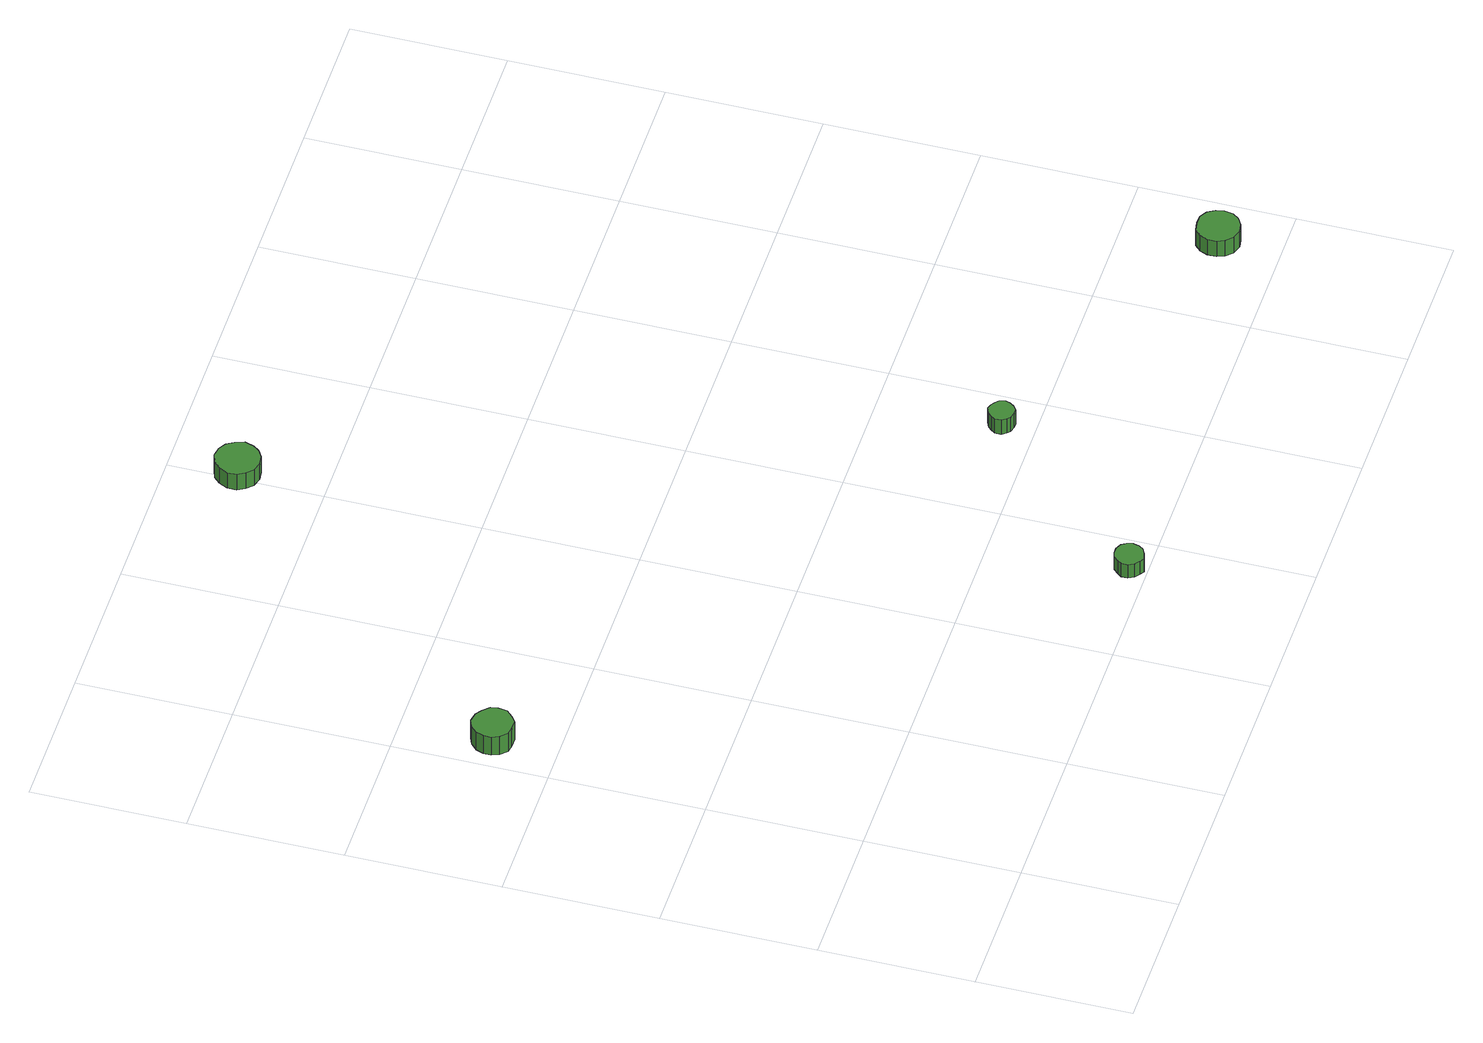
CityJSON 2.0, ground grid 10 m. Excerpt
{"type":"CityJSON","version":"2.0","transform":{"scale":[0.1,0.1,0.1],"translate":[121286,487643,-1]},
"CityObjects":{
"tree1":{"type":"SolitaryVegetationObject","attributes":{"function":"something"},"geometry":[{"type":"MultiSurface","lod":"1","boundaries":[[[0,1,2,3,4,5,6,7,8,9,10,11,12,13,14]],[[15,16,17,18,19,20,21,22,23,24,25,26,27,28,29]],[[0,29,28,1]],[[1,28,27,2]],[[2,27,26,3]],[[3,26,25,4]],[[4,25,24,5]],[[5,24,23,6]],[[6,23,22,7]],[[7,22,21,8]],[[8,21,20,9]],[[9,20,19,10]],[[10,19,18,11]],[[11,18,17,12]],[[12,17,16,13]],[[13,16,15,14]],[[14,15,29,0]]]}]},
"tree2":{"type":"SolitaryVegetationObject","attributes":{"function":"something"},"geometry":[{"type":"MultiSurface","lod":"1","boundaries":[[[30,31,32,33,34,35,36,37,38,39,40,41,42,43,44]],[[45,46,47,48,49,50,51,52,53,54,55,56,57,58,59]],[[30,59,58,31]],[[31,58,57,32]],[[32,57,56,33]],[[33,56,55,34]],[[34,55,54,35]],[[35,54,53,36]],[[36,53,52,37]],[[37,52,51,38]],[[38,51,50,39]],[[39,50,49,40]],[[40,49,48,41]],[[41,48,47,42]],[[42,47,46,43]],[[43,46,45,44]],[[44,45,59,30]]]}]},
"tree3":{"type":"SolitaryVegetationObject","attributes":{"function":"something"},"geometry":[{"type":"MultiSurface","lod":"1","boundaries":[[[60,61,62,63,64,65,66,67,68,69,70,71,72,73,74]],[[75,76,77,78,79,80,81,82,83,84,85,86,87,88,89]],[[60,89,88,61]],[[61,88,87,62]],[[62,87,86,63]],[[63,86,85,64]],[[64,85,84,65]],[[65,84,83,66]],[[66,83,82,67]],[[67,82,81,68]],[[68,81,80,69]],[[69,80,79,70]],[[70,79,78,71]],[[71,78,77,72]],[[72,77,76,73]],[[73,76,75,74]],[[74,75,89,60]]]}]},
"tree4":{"type":"SolitaryVegetationObject","attributes":{"function":"something"},"geometry":[{"type":"MultiSurface","lod":"1","boundaries":[[[90,91,92,93,94,95,96,97,98,99,100,101,102,103,104]],[[105,106,107,108,109,110,111,112,113,114,115,116,117,118,119]],[[90,119,118,91]],[[91,118,117,92]],[[92,117,116,93]],[[93,116,115,94]],[[94,115,114,95]],[[95,114,113,96]],[[96,113,112,97]],[[97,112,111,98]],[[98,111,110,99]],[[99,110,109,100]],[[100,109,108,101]],[[101,108,107,102]],[[102,107,106,103]],[[103,106,105,104]],[[104,105,119,90]]]}]},
"tree5":{"type":"SolitaryVegetationObject","attributes":{"function":"something"},"geometry":[{"type":"MultiSurface","lod":"1","boundaries":[[[120,121,122,123,124,125,126,127,128,129,130,131,132,133,134]],[[135,136,137,138,139,140,141,142,143,144,145,146,147,148,149]],[[120,149,148,121]],[[121,148,147,122]],[[122,147,146,123]],[[123,146,145,124]],[[124,145,144,125]],[[125,144,143,126]],[[126,143,142,127]],[[127,142,141,128]],[[128,141,140,129]],[[129,140,139,130]],[[130,139,138,131]],[[131,138,137,132]],[[132,137,136,133]],[[133,136,135,134]],[[134,135,149,120]]]}]},
"tree6":{"type":"SolitaryVegetationObject","attributes":{"function":"something"}},
"tree7":{"type":"SolitaryVegetationObject","attributes":{"function":"something"}}
},
"vertices":[
[36,342,21],[35,347,21],[31,351,21],[27,354,21],[21,355,21],[16,353,21],[12,349,21],[10,344,21],[10,339,21],[12,334,21],[16,330,21],[21,329,21],[27,329,21],[31,332,21],[35,336,21],[35,336,6],[31,332,6],[27,329,6],[21,329,6],[16,330,6],[12,334,6],[10,339,6],[10,344,6],[12,349,6],[16,353,6],[21,355,6],[27,354,6],[31,351,6],[35,347,6],[36,342,6],
[286,12,18],[285,16,18],[283,19,18],[279,21,18],[275,21,18],[272,20,18],[269,17,18],[267,14,18],[267,10,18],[269,6,18],[272,4,18],[275,2,18],[279,3,18],[283,5,18],[285,8,18],[285,8,7],[283,5,7],[279,3,7],[275,2,7],[272,4,7],[269,6,7],[267,10,7],[267,14,7],[269,17,7],[272,20,7],[275,21,7],[279,21,7],[283,19,7],[285,16,7],[286,12,7],
[220,556,19],[218,562,19],[215,567,19],[210,570,19],[204,571,19],[198,569,19],[194,565,19],[191,559,19],[191,553,19],[194,548,19],[198,544,19],[204,542,19],[210,543,19],[215,546,19],[218,550,19],[218,550,6],[215,546,6],[210,543,6],[204,542,6],[198,544,6],[194,548,6],[191,553,6],[191,559,6],[194,565,6],[198,569,6],[204,571,6],[210,570,6],[215,567,6],[218,562,6],[220,556,6],
[383,121,20],[382,125,20],[380,127,20],[377,129,20],[374,130,20],[370,128,20],[368,126,20],[366,123,20],[366,119,20],[368,116,20],[370,114,20],[374,113,20],[377,113,20],[380,115,20],[382,118,20],[382,118,8],[380,115,8],[377,113,8],[374,113,8],[370,114,8],[368,116,8],[366,119,8],[366,123,8],[368,126,8],[370,128,8],[374,130,8],[377,129,8],[380,127,8],[382,125,8],[383,121,8],
[581,40,20],[580,45,20],[577,50,20],[572,53,20],[566,53,20],[560,52,20],[556,48,20],[554,43,20],[554,37,20],[556,32,20],[560,28,20],[566,26,20],[572,27,20],[577,30,20],[580,34,20],[580,34,7],[577,30,7],[572,27,7],[566,26,7],[560,28,7],[556,32,7],[554,37,7],[554,43,7],[556,48,7],[560,52,7],[566,53,7],[572,53,7],[577,50,7],[580,45,7],[581,40,7]
]}
